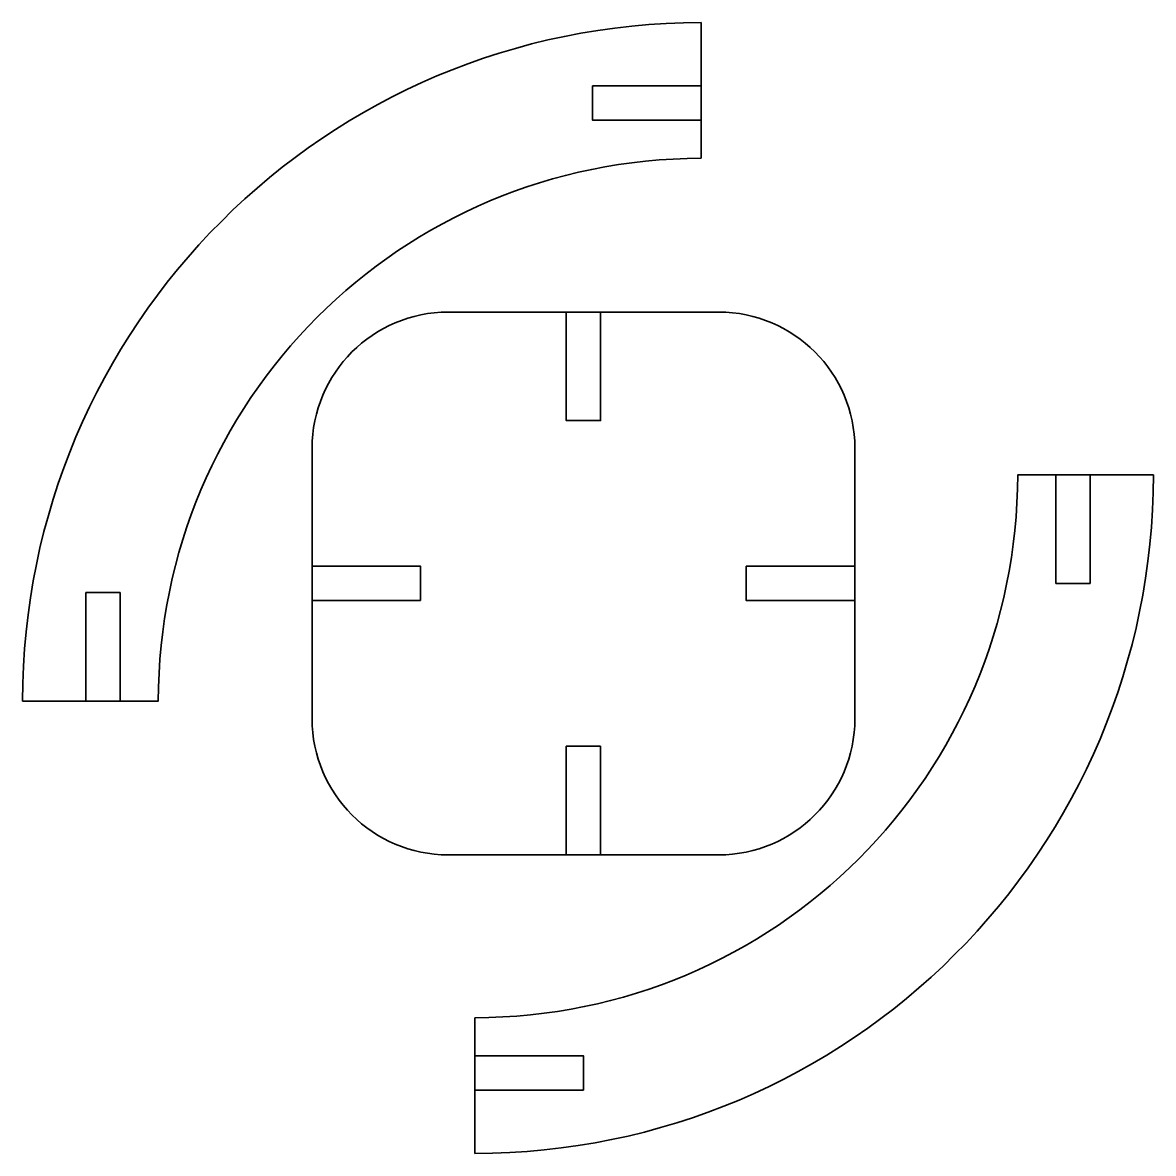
# Model space of a CAD drawing. Header units: inches. Extents: x 0 to 125, y -125 to 0.
import ezdxf

# ---------------------------------------------------------------- set-up
doc = ezdxf.new("R2010")
doc.units = ezdxf.units.IN
doc.header["$MEASUREMENT"] = 0
doc.layers.add('_U+56FE_U+5C42 1', color=7, linetype='Continuous')
doc.layers.add('_U+56FE_U+5C42 2', color=7, linetype='Continuous')

# ---------------------------------------------------------------- blocks, each defined once
blk = doc.blocks.new('block 2')
at = {"layer": '_U+56FE_U+5C42 1', "color": 29, "lineweight": 35}
for points in [[(63.9, -32), (63.9, -44), (60.1, -44), (60.1, -32), (63.9, -32)], [(44, -63.9), (32, -63.9), (32, -60.1), (44, -60.1), (44, -63.9)], [(92, -63.9), (80, -63.9), (80, -60.1), (92, -60.1)], [(63.9, -80), (63.9, -92), (60.1, -92), (60.1, -80), (63.9, -80)]]:
    blk.add_lwpolyline(points, dxfattribs=at)
blk.add_open_spline([(76.95, -92), (76.95, -92), (47.05, -92), (47.05, -92), (38.74, -92), (32, -85.26), (32, -76.95), (32, -76.95), (32, -47.05), (32, -47.05), (32, -38.74), (38.74, -32), (47.05, -32), (47.05, -32), (76.95, -32), (76.95, -32), (85.26, -32), (92, -38.74), (92, -47.05), (92, -47.05), (92, -76.95), (92, -76.95), (92, -85.26), (85.26, -92), (76.95, -92)], degree=3, knots=[0, 0, 0, 0, 1, 1, 1, 2, 2, 2, 3, 3, 3, 4, 4, 4, 5, 5, 5, 6, 6, 6, 7, 7, 7, 8, 8, 8, 8], dxfattribs=at)
blk = doc.blocks.new('block 3')
at = {"layer": '_U+56FE_U+5C42 2', "color": 29, "lineweight": 35}
for points in [[(63, -7), (75, -7), (75, -10.8), (63, -10.8), (63, -7)], [(10.8, -63), (10.8, -75), (7, -75), (7, -63), (10.8, -63)]]:
    blk.add_lwpolyline(points, dxfattribs=at)
blk.add_open_spline([(75, -15), (41.86, -15), (15, -41.86), (15, -75), (15, -75), (0, -75), (0, -75), (0, -33.58), (33.58, 0), (75, 0), (75, 0), (75, -15), (75, -15)], degree=3, knots=[0, 0, 0, 0, 1, 1, 1, 2, 2, 2, 3, 3, 3, 4, 4, 4, 4], dxfattribs=at)
blk = doc.blocks.new('block 4')
at = {"layer": '_U+56FE_U+5C42 2', "color": 29, "lineweight": 35}
for points in [[(114.2, -62), (114.2, -50), (118, -50), (118, -62), (114.2, -62)], [(62, -118), (50, -118), (50, -114.2), (62, -114.2), (62, -118)]]:
    blk.add_lwpolyline(points, dxfattribs=at)
blk.add_open_spline([(50, -110), (83.14, -110), (110, -83.14), (110, -50), (110, -50), (125, -50), (125, -50), (125, -91.42), (91.42, -125), (50, -125), (50, -125), (50, -110), (50, -110)], degree=3, knots=[0, 0, 0, 0, 1, 1, 1, 2, 2, 2, 3, 3, 3, 4, 4, 4, 4], dxfattribs=at)

msp = doc.modelspace()

# ---------------------------------------------------------------- block references
at = {"layer": '_U+56FE_U+5C42 1'}
msp.add_blockref('block 2', (0, 0), dxfattribs=at)
at = {"layer": '_U+56FE_U+5C42 2'}
for name in ['block 3', 'block 4']:
    msp.add_blockref(name, (0, 0), dxfattribs=at)

doc.saveas('drawing.dxf')
